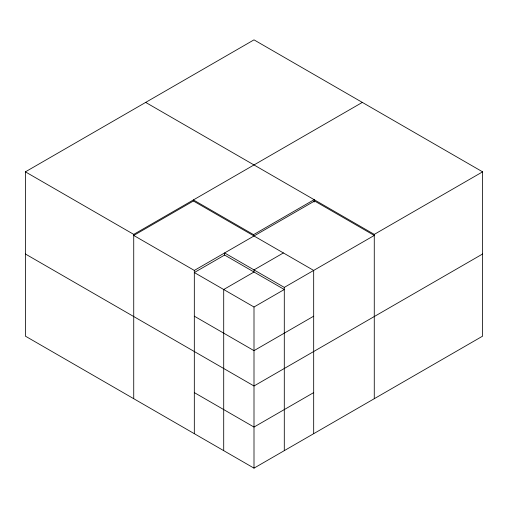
<?xml version="1.0" encoding="UTF-8"?>
<svg xmlns="http://www.w3.org/2000/svg" width="508" height="508" viewBox="0 0 508 508"><rect width="100%" height="100%" fill="white"/><g stroke="black" fill="none" stroke-linecap="round" stroke-linejoin="round"><path stroke-width="0.76" d="M25.4 171.844L254 39.859L482.6 171.844L482.6 336.156L254 468.141L25.4 336.156L25.4 171.844L133.731 234.385L362.331 102.406M313.677 433.686L313.677 270.427L193.408 200.997L133.731 235.445L194.323 270.427L314.592 200.997L374.269 235.445L284.296 287.395L224.619 252.94L224.619 255.06L284.296 289.509L254 307.003L194.323 272.548L224.619 255.06M193.408 200.997L193.408 199.936L253.543 234.652L314.135 199.669L314.135 202.038M283.381 252.94L254 269.9L254 272.021L223.704 289.509L223.704 450.647M145.669 102.406L374.269 234.385L482.6 171.844M313.677 316.192L254 350.647L194.323 316.192M482.6 254L254 385.978L25.4 254M313.677 392.608L254 427.063L194.323 392.608M374.269 234.385L374.269 398.704M314.592 199.936L314.592 200.997M284.296 287.395L284.296 450.647M254 307.003L254 468.141M253.543 234.652L253.543 235.712M194.323 270.427L194.323 433.686M133.731 234.385L133.731 398.704"/></g></svg>
